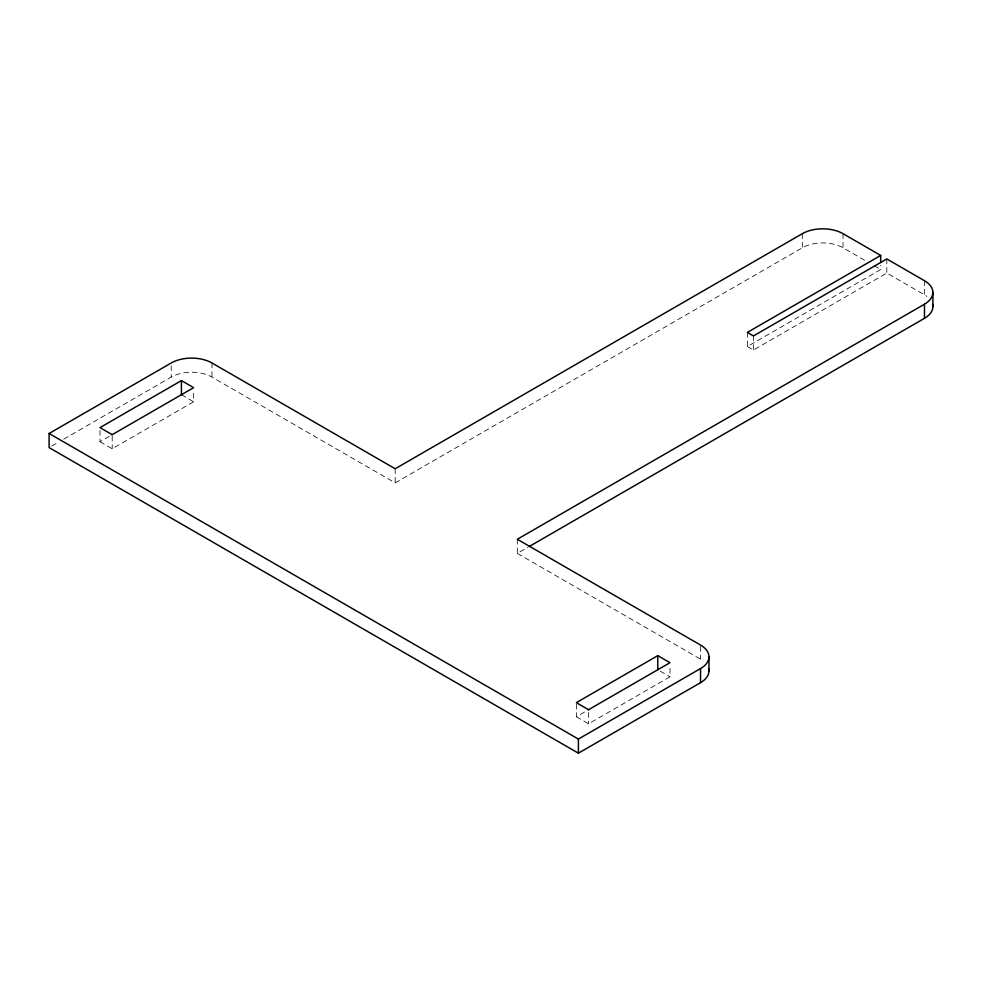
<?xml version="1.0" encoding="UTF-8"?>
<svg xmlns="http://www.w3.org/2000/svg" width="982" height="982" viewBox="0 0 982 982"><rect width="100%" height="100%" fill="white"/><g stroke="black" fill="none" stroke-linecap="round" stroke-linejoin="round"><path stroke-width="0.74" stroke-dasharray="4.91 3.68" d="M51.751 446.061L58.392 442.231M63.707 439.163L171.249 377.076A28.785 16.62 0 0 1 211.965 377.076L395.181 482.862L802.319 247.795A28.785 16.62 0 0 1 843.035 247.795L866.419 261.286M99.992 430.435L99.992 441.716L110.5 435.652M99.992 441.716L112.206 448.774L193.638 401.761L193.638 390.48M747.363 332.419L747.363 346.523L880.694 269.534L880.694 265.3M747.363 346.523L753.464 350.046L886.807 273.057L924.467 294.809A28.785 16.62 0 0 1 926.947 296.441M517.318 539.278L517.318 553.382L527.935 547.256M576.36 704.057L576.36 716.75L586.868 710.673M576.36 716.75L588.574 723.795L670.006 676.782L670.006 665.501M874.201 265.791L880.694 269.534M517.318 553.382L700.534 659.155A28.785 16.62 0 0 1 703.014 660.788M181.425 394.703L193.638 401.761M660.223 671.148L670.006 676.782M924.467 280.705L924.467 294.809M886.807 258.953L886.807 273.057M843.035 233.691L843.035 247.795M802.319 233.691L802.319 247.795M753.464 335.942L753.464 350.046M700.534 646.463L700.534 659.155M588.574 712.515L588.574 723.795M395.181 468.758L395.181 482.862M211.965 362.972L211.965 377.076M171.249 365.795L171.249 377.076M112.206 436.082L112.206 448.774"/><path stroke-width="1.47" d="M708.722 668.742A28.785 16.62 0 0 1 700.534 682.662L578.398 753.182L49.1 447.596L49.1 433.492L171.249 362.972A28.785 16.62 0 0 1 211.965 362.972L395.181 468.758L802.319 233.691A28.785 16.62 0 0 1 843.035 233.691L880.694 255.43L880.694 262.489M111.813 434.891L193.638 387.657L181.425 380.599L99.992 427.612L112.206 434.67M880.694 255.43L747.363 332.419L753.464 335.942L886.807 258.953L924.467 280.705A28.785 16.62 0 0 1 924.467 304.211L924.467 318.315L529.261 546.483M924.467 304.211L517.318 539.278L700.534 645.051A28.785 16.62 0 0 1 700.534 668.558L700.534 682.662M588.181 709.925L670.006 662.678L657.78 655.632L576.36 702.646L588.574 709.691M49.1 433.492L578.398 739.078L700.534 668.558M932.9 292.452L932.9 306.556M708.967 656.798L708.967 670.902M657.78 655.632L657.78 669.736M578.398 739.078L578.398 753.182M181.425 380.599L181.425 394.703M932.654 304.383A28.785 16.62 0 0 1 924.467 318.315"/></g></svg>
